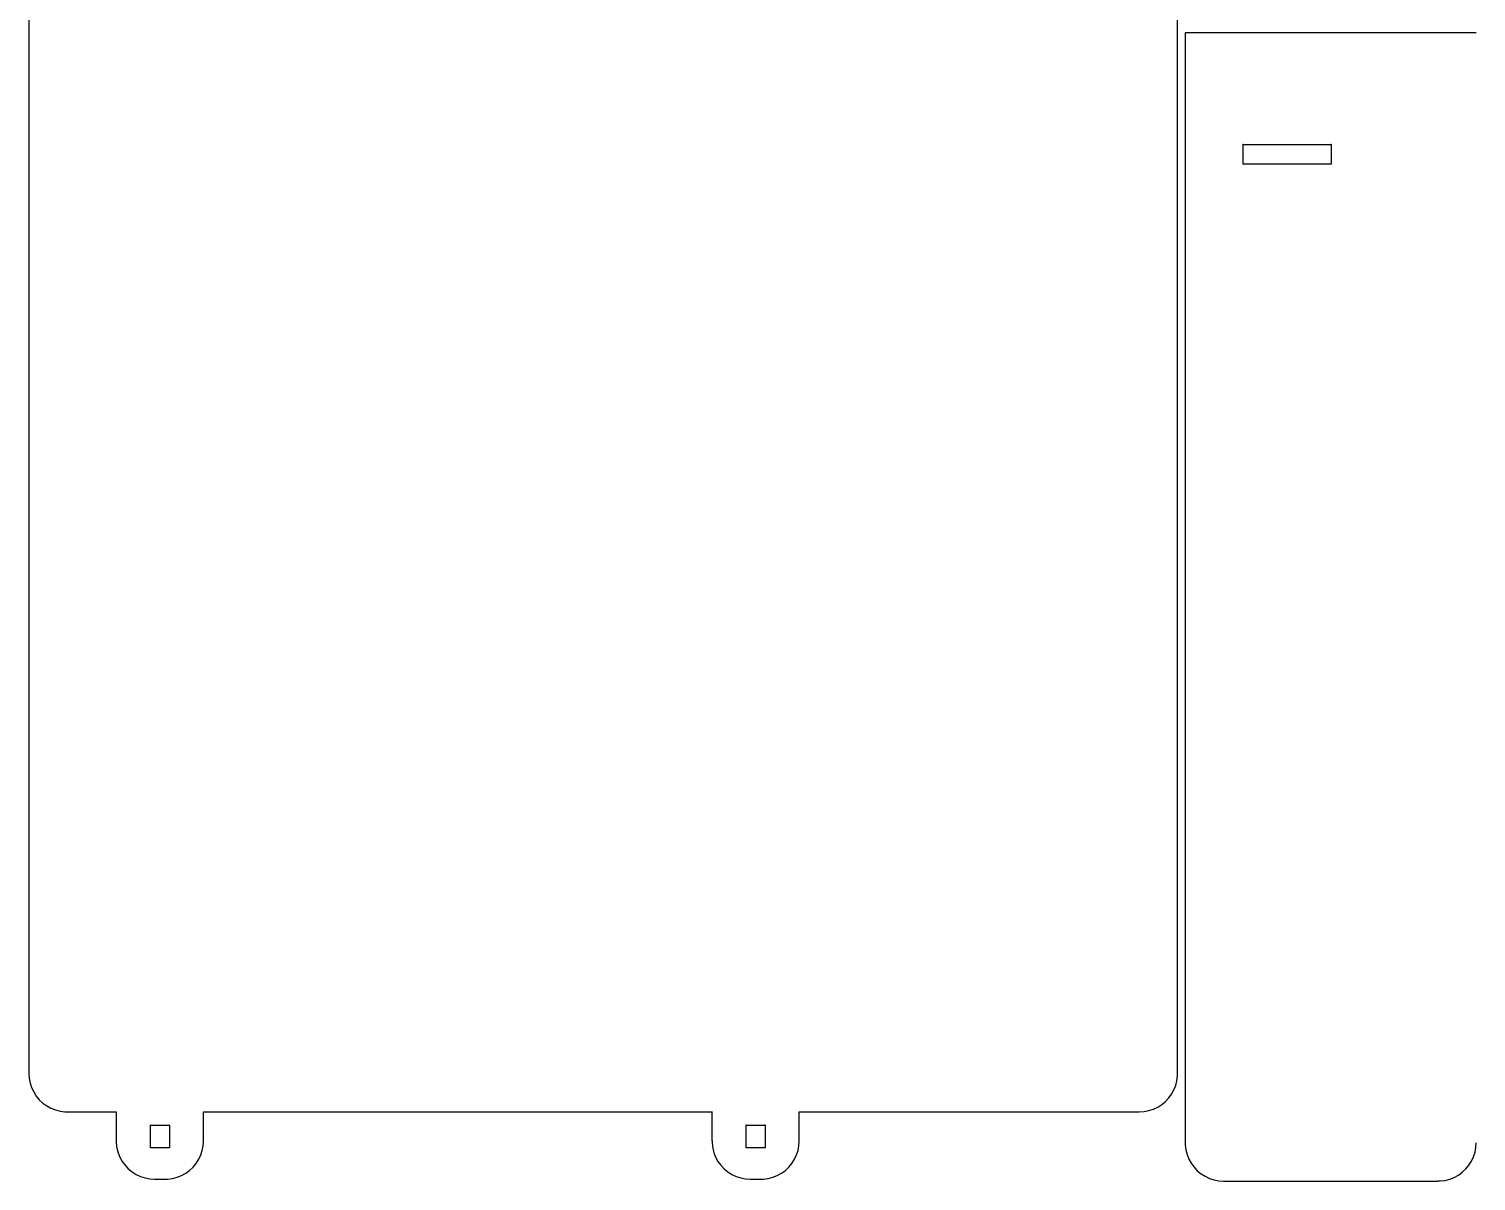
# Model space of a CAD drawing. Header units: metres. Extents: x 0 to 951, y 0 to 536.
# Drawn here: x 0 to 378, y 0 to 301 of the extents above; entities that cross this region are included whole.
import ezdxf

# ---------------------------------------------------------------- set-up
doc = ezdxf.new("R2010")
doc.units = ezdxf.units.M

msp = doc.modelspace()

# ---------------------------------------------------------------- linework, layer by layer
for p, q in [((0, 508.095), (0, 28.105)), ((300, 28.105), (300, 362.778)), ((312.005, 300), (302, 300)), ((302, 300), (302, 10.005)), ((378, 300), (312.005, 300)), ((312.005, 300), (312.005, 300)), ((317.085, 270.819), (317.086, 270.826)), ((317.085, 270.813), (317.085, 270.819)), ((317.085, 270.806), (317.085, 270.813)), ((317.086, 270.8), (317.085, 270.806)), ((317.086, 270.826), (317.088, 270.832)), ((317.088, 270.793), (317.086, 270.8)), ((317.088, 270.832), (317.091, 270.838)), ((317.091, 270.787), (317.088, 270.793)), ((317.091, 270.838), (317.095, 270.844)), ((317.095, 270.782), (317.091, 270.787)), ((317.095, 270.844), (317.099, 270.849)), ((317.099, 270.777), (317.095, 270.782)), ((317.099, 270.849), (317.1, 270.85)), ((317.1, 270.776), (317.099, 270.777)), ((317.1, 270.85), (317.104, 270.853)), ((317.1, 270.85), (317.1, 270.85)), ((317.1, 270.85), (317.1, 270.85)), ((317.1, 265.774), (317.1, 270.776)), ((317.104, 270.853), (317.109, 270.857)), ((317.109, 270.857), (317.115, 270.86)), ((317.115, 270.86), (317.121, 270.863)), ((317.121, 270.863), (317.127, 270.864)), ((317.127, 270.864), (317.134, 270.865)), ((317.134, 270.865), (317.141, 270.865)), ((317.141, 270.865), (317.147, 270.864)), ((317.147, 270.864), (317.153, 270.863)), ((317.153, 270.863), (317.16, 270.86)), ((317.16, 270.86), (317.165, 270.857)), ((317.165, 270.857), (317.171, 270.853)), ((317.171, 270.853), (317.174, 270.85)), ((317.174, 270.85), (340.026, 270.85)), ((340.026, 270.85), (340.027, 270.851)), ((340.027, 270.851), (340.032, 270.855)), ((340.032, 270.855), (340.037, 270.859)), ((340.037, 270.859), (340.043, 270.862)), ((340.043, 270.862), (340.05, 270.864)), ((340.05, 270.864), (340.056, 270.865)), ((340.056, 270.865), (340.063, 270.865)), ((340.063, 270.865), (340.069, 270.865)), ((340.069, 270.865), (340.076, 270.864)), ((340.076, 270.864), (340.082, 270.862)), ((340.082, 270.862), (340.088, 270.859)), ((340.088, 270.859), (340.094, 270.855)), ((340.094, 270.855), (340.099, 270.851)), ((340.099, 270.851), (340.1, 270.85)), ((340.1, 270.85), (340.1, 270.85)), ((340.1, 270.85), (340.1, 270.85)), ((340.1, 270.85), (340.103, 270.846)), ((340.103, 270.779), (340.1, 270.776)), ((340.1, 270.776), (340.1, 265.774)), ((340.103, 270.846), (340.107, 270.841)), ((340.107, 270.785), (340.103, 270.779)), ((340.107, 270.841), (340.11, 270.835)), ((340.11, 270.79), (340.107, 270.785)), ((340.11, 270.835), (340.113, 270.829)), ((340.113, 270.797), (340.11, 270.79)), ((340.113, 270.829), (340.114, 270.823)), ((340.114, 270.803), (340.113, 270.797)), ((340.114, 270.823), (340.115, 270.816)), ((340.115, 270.809), (340.114, 270.803)), ((340.115, 270.816), (340.115, 270.809)), ((317.085, 265.741), (317.086, 265.747)), ((317.085, 265.734), (317.085, 265.741)), ((317.086, 265.727), (317.085, 265.734)), ((317.086, 265.747), (317.087, 265.753)), ((317.087, 265.721), (317.086, 265.727)), ((317.087, 265.753), (317.09, 265.76)), ((317.09, 265.715), (317.087, 265.721)), ((317.09, 265.76), (317.093, 265.765)), ((317.093, 265.709), (317.09, 265.715)), ((317.093, 265.765), (317.097, 265.771)), ((317.097, 265.704), (317.093, 265.709)), ((317.097, 265.771), (317.1, 265.774)), ((317.1, 265.7), (317.097, 265.704)), ((317.101, 265.699), (317.1, 265.7)), ((317.1, 265.7), (317.1, 265.7)), ((317.1, 265.7), (317.1, 265.7)), ((317.106, 265.695), (317.101, 265.699)), ((317.112, 265.691), (317.106, 265.695)), ((317.118, 265.688), (317.112, 265.691)), ((317.124, 265.686), (317.118, 265.688)), ((317.131, 265.685), (317.124, 265.686)), ((317.137, 265.685), (317.131, 265.685)), ((317.144, 265.685), (317.137, 265.685)), ((317.15, 265.686), (317.144, 265.685)), ((317.157, 265.688), (317.15, 265.686)), ((317.163, 265.691), (317.157, 265.688)), ((317.168, 265.695), (317.163, 265.691)), ((317.173, 265.699), (317.168, 265.695)), ((317.174, 265.7), (317.173, 265.699)), ((340.026, 265.7), (317.174, 265.7)), ((340.029, 265.697), (340.026, 265.7)), ((340.035, 265.693), (340.029, 265.697)), ((340.04, 265.69), (340.035, 265.693)), ((340.047, 265.687), (340.04, 265.69)), ((340.053, 265.686), (340.047, 265.687)), ((340.059, 265.685), (340.053, 265.686)), ((340.066, 265.685), (340.059, 265.685)), ((340.073, 265.686), (340.066, 265.685)), ((340.079, 265.687), (340.073, 265.686)), ((340.085, 265.69), (340.079, 265.687)), ((340.091, 265.693), (340.085, 265.69)), ((340.096, 265.697), (340.091, 265.693)), ((340.1, 265.7), (340.096, 265.697)), ((340.1, 265.774), (340.101, 265.773)), ((340.101, 265.701), (340.1, 265.7)), ((340.1, 265.7), (340.1, 265.7)), ((340.1, 265.7), (340.1, 265.7)), ((340.101, 265.773), (340.105, 265.768)), ((340.105, 265.706), (340.101, 265.701)), ((340.105, 265.768), (340.109, 265.763)), ((340.109, 265.712), (340.105, 265.706)), ((340.109, 265.763), (340.112, 265.757)), ((340.112, 265.718), (340.109, 265.712)), ((340.112, 265.757), (340.114, 265.75)), ((340.114, 265.724), (340.112, 265.718)), ((340.114, 265.75), (340.115, 265.744)), ((340.115, 265.731), (340.114, 265.724)), ((340.115, 265.744), (340.115, 265.737)), ((340.115, 265.737), (340.115, 265.731)), ((0, 28.105), (0.00031, 28.105)), ((0.00031, 28.105), (0, 28.1)), ((0, 28.1), (0.07885, 26.8467)), ((0.07885, 26.8467), (0.31417, 25.6131)), ((299.823, 26.2262), (299.98, 27.4721)), ((299.98, 27.4721), (299.98, 28.105)), ((299.98, 28.105), (300, 28.105)), ((0.31417, 25.6131), (0.70224, 24.4188)), ((0.70224, 24.4188), (1.23693, 23.2825)), ((1.23693, 23.2825), (1.90983, 22.2221)), ((297.705, 21.7258), (298.443, 22.7417)), ((298.443, 22.7417), (299.048, 23.8422)), ((299.048, 23.8422), (299.511, 25.0098)), ((299.511, 25.0098), (299.823, 26.2262)), ((1.90983, 22.2221), (2.71031, 21.2545)), ((2.71031, 21.2545), (3.62576, 20.3949)), ((3.62576, 20.3949), (4.64173, 19.6567)), ((4.64173, 19.6567), (5.74221, 19.0517)), ((5.74221, 19.0517), (6.90983, 18.5894)), ((293.681, 18.8022), (294.818, 19.3369)), ((294.818, 19.3369), (295.878, 20.0098)), ((295.878, 20.0098), (296.845, 20.8103)), ((296.845, 20.8103), (297.705, 21.7258)), ((6.90983, 18.5894), (8.12619, 18.2771)), ((8.12619, 18.2771), (9.37209, 18.1197)), ((9.37209, 18.1197), (10.005, 18.1197)), ((10.005, 18.1197), (10.005, 18.1)), ((10.005, 18.1), (22.7257, 18.1)), ((22.7257, 18.1), (22.7292, 18.1033)), ((22.7292, 18.1033), (22.7346, 18.1072)), ((22.7346, 18.1072), (22.7404, 18.1104)), ((22.7404, 18.1104), (22.7465, 18.1128)), ((22.7465, 18.1128), (22.7529, 18.1145)), ((22.7529, 18.1145), (22.7595, 18.1153)), ((22.7595, 18.1153), (22.7661, 18.1153)), ((22.7661, 18.1153), (22.7726, 18.1145)), ((22.7726, 18.1145), (22.779, 18.1128)), ((22.779, 18.1128), (22.7852, 18.1104)), ((22.7852, 18.1104), (22.791, 18.1072)), ((22.791, 18.1072), (22.7963, 18.1033)), ((22.7963, 18.1033), (22.7999, 18.1)), ((22.7999, 18.1), (22.8, 18.1)), ((22.8, 18.1), (22.8, 18.0999)), ((22.8, 18.0999), (22.8012, 18.0988)), ((22.8012, 18.0268), (22.8, 18.0257)), ((22.8, 18.0257), (22.8, 10.505)), ((22.8012, 18.0988), (22.8054, 18.0937)), ((22.8054, 18.0318), (22.8012, 18.0268)), ((22.8054, 18.0937), (22.8089, 18.0881)), ((22.8089, 18.0374), (22.8054, 18.0318)), ((22.8089, 18.0881), (22.8117, 18.0822)), ((22.8117, 18.0434), (22.8089, 18.0374)), ((22.8117, 18.0822), (22.8138, 18.0759)), ((22.8138, 18.0497), (22.8117, 18.0434)), ((22.8138, 18.0759), (22.815, 18.0694)), ((22.815, 18.0562), (22.8138, 18.0497)), ((22.815, 18.0694), (22.8154, 18.0628)), ((22.8154, 18.0628), (22.815, 18.0562)), ((45.5847, 18.0661), (45.5855, 18.0726)), ((45.5847, 18.0595), (45.5847, 18.0661)), ((45.5855, 18.0529), (45.5847, 18.0595)), ((45.5855, 18.0726), (45.5872, 18.079)), ((45.5872, 18.0465), (45.5855, 18.0529)), ((45.5872, 18.079), (45.5896, 18.0852)), ((45.5896, 18.0404), (45.5872, 18.0465)), ((45.5896, 18.0852), (45.5928, 18.091)), ((45.5928, 18.0346), (45.5896, 18.0404)), ((45.5928, 18.091), (45.5967, 18.0963)), ((45.5967, 18.0292), (45.5928, 18.0346)), ((45.5967, 18.0963), (45.6, 18.0999)), ((45.6, 18.0257), (45.5967, 18.0292)), ((45.6, 18.0999), (45.6, 18.1)), ((45.6, 18.1), (45.6001, 18.1)), ((45.6, 10.505), (45.6, 18.0257)), ((45.6001, 18.1), (45.6012, 18.1012)), ((45.6012, 18.1012), (45.6063, 18.1054)), ((45.6063, 18.1054), (45.6119, 18.1089)), ((45.6119, 18.1089), (45.6178, 18.1117)), ((45.6178, 18.1117), (45.6241, 18.1138)), ((45.6241, 18.1138), (45.6306, 18.115)), ((45.6306, 18.115), (45.6372, 18.1154)), ((45.6372, 18.1154), (45.6438, 18.115)), ((45.6438, 18.115), (45.6503, 18.1138)), ((45.6503, 18.1138), (45.6566, 18.1117)), ((45.6566, 18.1117), (45.6626, 18.1089)), ((45.6626, 18.1089), (45.6682, 18.1054)), ((45.6682, 18.1054), (45.6732, 18.1012)), ((45.6732, 18.1012), (45.6743, 18.1)), ((45.6743, 18.1), (178.326, 18.1)), ((178.326, 18.1), (178.329, 18.1033)), ((178.329, 18.1033), (178.335, 18.1072)), ((178.335, 18.1072), (178.34, 18.1104)), ((178.34, 18.1104), (178.347, 18.1128)), ((178.347, 18.1128), (178.353, 18.1145)), ((178.353, 18.1145), (178.359, 18.1153)), ((178.359, 18.1153), (178.366, 18.1153)), ((178.366, 18.1153), (178.373, 18.1145)), ((178.373, 18.1145), (178.379, 18.1128)), ((178.379, 18.1128), (178.385, 18.1104)), ((178.385, 18.1104), (178.391, 18.1072)), ((178.391, 18.1072), (178.396, 18.1033)), ((178.396, 18.1033), (178.4, 18.1)), ((178.4, 18.1), (178.4, 18.1)), ((178.4, 18.1), (178.4, 18.0999)), ((178.4, 18.0999), (178.401, 18.0988)), ((178.401, 18.0268), (178.4, 18.0257)), ((178.4, 18.0257), (178.4, 10.505)), ((178.401, 18.0988), (178.405, 18.0937)), ((178.405, 18.0318), (178.401, 18.0268)), ((178.405, 18.0937), (178.409, 18.0881)), ((178.409, 18.0374), (178.405, 18.0318)), ((178.409, 18.0881), (178.412, 18.0822)), ((178.412, 18.0434), (178.409, 18.0374)), ((178.412, 18.0822), (178.414, 18.0759)), ((178.414, 18.0497), (178.412, 18.0434)), ((178.414, 18.0759), (178.415, 18.0694)), ((178.415, 18.0562), (178.414, 18.0497)), ((178.415, 18.0694), (178.415, 18.0628)), ((178.415, 18.0628), (178.415, 18.0562)), ((201.185, 18.0661), (201.186, 18.0726)), ((201.185, 18.0595), (201.185, 18.0661)), ((201.186, 18.0529), (201.185, 18.0595)), ((201.186, 18.0726), (201.187, 18.079)), ((201.187, 18.0465), (201.186, 18.0529)), ((201.187, 18.079), (201.19, 18.0852)), ((201.19, 18.0404), (201.187, 18.0465)), ((201.19, 18.0852), (201.193, 18.091)), ((201.193, 18.0346), (201.19, 18.0404)), ((201.193, 18.091), (201.197, 18.0963)), ((201.197, 18.0292), (201.193, 18.0346)), ((201.197, 18.0963), (201.2, 18.0999)), ((201.2, 18.0257), (201.197, 18.0292)), ((201.2, 18.1), (201.201, 18.1012)), ((201.2, 18.0999), (201.2, 18.1)), ((201.2, 18.1), (201.2, 18.1)), ((201.2, 10.505), (201.2, 18.0257)), ((201.201, 18.1012), (201.206, 18.1054)), ((201.206, 18.1054), (201.212, 18.1089)), ((201.212, 18.1089), (201.218, 18.1117)), ((201.218, 18.1117), (201.224, 18.1138)), ((201.224, 18.1138), (201.231, 18.115)), ((201.231, 18.115), (201.237, 18.1154)), ((201.237, 18.1154), (201.244, 18.115)), ((201.244, 18.115), (201.25, 18.1138)), ((201.25, 18.1138), (201.257, 18.1117)), ((201.257, 18.1117), (201.263, 18.1089)), ((201.263, 18.1089), (201.268, 18.1054)), ((201.268, 18.1054), (201.273, 18.1012)), ((201.273, 18.1012), (201.274, 18.1)), ((201.274, 18.1), (289.995, 18.1)), ((289.995, 18.1), (289.995, 18.1003)), ((289.995, 18.1003), (290, 18.1)), ((290, 18.1), (291.253, 18.1789)), ((291.253, 18.1789), (292.487, 18.4142)), ((292.487, 18.4142), (293.681, 18.8022)), ((31.7096, 14.6028), (31.71, 14.6094)), ((31.71, 14.5962), (31.7096, 14.6028)), ((31.71, 14.6094), (31.7112, 14.6159)), ((31.7112, 14.5897), (31.71, 14.5962)), ((31.7112, 14.6159), (31.7133, 14.6222)), ((31.7133, 14.5834), (31.7112, 14.5897)), ((31.7133, 14.6222), (31.7161, 14.6281)), ((31.7161, 14.5774), (31.7133, 14.5834)), ((31.7161, 14.6281), (31.7196, 14.6337)), ((31.7196, 14.5718), (31.7161, 14.5774)), ((31.7196, 14.6337), (31.7238, 14.6388)), ((31.7238, 14.5668), (31.7196, 14.5718)), ((31.7238, 14.6388), (31.725, 14.6399)), ((31.725, 14.5657), (31.7238, 14.5668)), ((31.725, 14.6399), (31.725, 14.64)), ((31.725, 14.64), (31.7251, 14.64)), ((31.725, 8.77432), (31.725, 14.5657)), ((31.7251, 14.64), (31.7287, 14.6433)), ((31.7287, 14.6433), (31.734, 14.6472)), ((31.734, 14.6472), (31.7398, 14.6504)), ((31.7398, 14.6504), (31.746, 14.6528)), ((31.746, 14.6528), (31.7524, 14.6545)), ((31.7524, 14.6545), (31.7589, 14.6553)), ((31.7589, 14.6553), (31.7655, 14.6553)), ((31.7655, 14.6553), (31.7721, 14.6545)), ((31.7721, 14.6545), (31.7785, 14.6528)), ((31.7785, 14.6528), (31.7846, 14.6504)), ((31.7846, 14.6504), (31.7904, 14.6472)), ((31.7904, 14.6472), (31.7958, 14.6433)), ((31.7958, 14.6433), (31.7993, 14.64)), ((31.7993, 14.64), (36.6007, 14.64)), ((36.6007, 14.64), (36.6018, 14.6412)), ((36.6018, 14.6412), (36.6068, 14.6454)), ((36.6068, 14.6454), (36.6124, 14.6489)), ((36.6124, 14.6489), (36.6184, 14.6517)), ((36.6184, 14.6517), (36.6247, 14.6538)), ((36.6247, 14.6538), (36.6312, 14.655)), ((36.6312, 14.655), (36.6378, 14.6554)), ((36.6378, 14.6554), (36.6444, 14.655)), ((36.6444, 14.655), (36.6509, 14.6538)), ((36.6509, 14.6538), (36.6572, 14.6517)), ((36.6572, 14.6517), (36.6631, 14.6489)), ((36.6631, 14.6489), (36.6687, 14.6454)), ((36.6687, 14.6454), (36.6738, 14.6412)), ((36.6738, 14.6412), (36.6749, 14.64)), ((36.6749, 14.64), (36.675, 14.64)), ((36.675, 14.64), (36.675, 14.6399)), ((36.675, 14.6399), (36.6783, 14.6363)), ((36.6783, 14.5692), (36.675, 14.5657)), ((36.675, 14.5657), (36.675, 8.77433)), ((36.6783, 14.6363), (36.6822, 14.631)), ((36.6822, 14.5746), (36.6783, 14.5692)), ((36.6822, 14.631), (36.6854, 14.6252)), ((36.6854, 14.5804), (36.6822, 14.5746)), ((36.6854, 14.6252), (36.6878, 14.619)), ((36.6878, 14.5865), (36.6854, 14.5804)), ((36.6878, 14.619), (36.6895, 14.6126)), ((36.6895, 14.5929), (36.6878, 14.5865)), ((36.6895, 14.6126), (36.6903, 14.6061)), ((36.6903, 14.5995), (36.6895, 14.5929)), ((36.6903, 14.6061), (36.6903, 14.5995)), ((187.31, 14.6094), (187.311, 14.6159)), ((187.31, 14.6028), (187.31, 14.6094)), ((187.31, 14.5962), (187.31, 14.6028)), ((187.311, 14.5897), (187.31, 14.5962)), ((187.311, 14.6159), (187.313, 14.6222)), ((187.313, 14.5834), (187.311, 14.5897)), ((187.313, 14.6222), (187.316, 14.6281)), ((187.316, 14.5774), (187.313, 14.5834)), ((187.316, 14.6281), (187.32, 14.6337)), ((187.32, 14.5718), (187.316, 14.5774)), ((187.32, 14.6337), (187.324, 14.6388)), ((187.324, 14.5668), (187.32, 14.5718)), ((187.324, 14.6388), (187.325, 14.6399)), ((187.325, 14.5657), (187.324, 14.5668)), ((187.325, 14.64), (187.329, 14.6433)), ((187.325, 14.6399), (187.325, 14.64)), ((187.325, 14.64), (187.325, 14.64)), ((187.325, 8.77432), (187.325, 14.5657)), ((187.329, 14.6433), (187.334, 14.6472)), ((187.334, 14.6472), (187.34, 14.6504)), ((187.34, 14.6504), (187.346, 14.6528)), ((187.346, 14.6528), (187.352, 14.6545)), ((187.352, 14.6545), (187.359, 14.6553)), ((187.359, 14.6553), (187.366, 14.6553)), ((187.366, 14.6553), (187.372, 14.6545)), ((187.372, 14.6545), (187.378, 14.6528)), ((187.378, 14.6528), (187.385, 14.6504)), ((187.385, 14.6504), (187.39, 14.6472)), ((187.39, 14.6472), (187.396, 14.6433)), ((187.396, 14.6433), (187.399, 14.64)), ((187.399, 14.64), (192.201, 14.64)), ((192.201, 14.64), (192.202, 14.6412)), ((192.202, 14.6412), (192.207, 14.6454)), ((192.207, 14.6454), (192.212, 14.6489)), ((192.212, 14.6489), (192.218, 14.6517)), ((192.218, 14.6517), (192.225, 14.6538)), ((192.225, 14.6538), (192.231, 14.655)), ((192.231, 14.655), (192.238, 14.6554)), ((192.238, 14.6554), (192.244, 14.655)), ((192.244, 14.655), (192.251, 14.6538)), ((192.251, 14.6538), (192.257, 14.6517)), ((192.257, 14.6517), (192.263, 14.6489)), ((192.263, 14.6489), (192.269, 14.6454)), ((192.269, 14.6454), (192.274, 14.6412)), ((192.274, 14.6412), (192.275, 14.64)), ((192.275, 14.64), (192.275, 14.64)), ((192.275, 14.64), (192.275, 14.6399)), ((192.275, 14.6399), (192.278, 14.6363)), ((192.278, 14.5692), (192.275, 14.5657)), ((192.275, 14.5657), (192.275, 8.77433)), ((192.278, 14.6363), (192.282, 14.631)), ((192.282, 14.5746), (192.278, 14.5692)), ((192.282, 14.631), (192.285, 14.6252)), ((192.285, 14.5804), (192.282, 14.5746)), ((192.285, 14.6252), (192.288, 14.619)), ((192.288, 14.5865), (192.285, 14.5804)), ((192.288, 14.619), (192.289, 14.6126)), ((192.289, 14.5929), (192.288, 14.5865)), ((192.289, 14.6126), (192.29, 14.6061)), ((192.29, 14.5995), (192.289, 14.5929)), ((192.29, 14.6061), (192.29, 14.5995)), ((22.8, 10.505), (22.8197, 10.505)), ((22.8197, 10.505), (22.8197, 9.87209)), ((22.8197, 9.87209), (22.9771, 8.62619)), ((22.9771, 8.62619), (23.2894, 7.40983)), ((31.7097, 8.74052), (31.7105, 8.74708)), ((31.7097, 8.73391), (31.7097, 8.74052)), ((31.7105, 8.72735), (31.7097, 8.73391)), ((31.7105, 8.74708), (31.7122, 8.75348)), ((31.7122, 8.72095), (31.7105, 8.72735)), ((31.7122, 8.75348), (31.7146, 8.75963)), ((31.7146, 8.71481), (31.7122, 8.72095)), ((31.7146, 8.75963), (31.7178, 8.76542)), ((31.7178, 8.70902), (31.7146, 8.71481)), ((31.7178, 8.76542), (31.7217, 8.77076)), ((31.7217, 8.70367), (31.7178, 8.70902)), ((31.7217, 8.77076), (31.725, 8.77432)), ((31.725, 8.70011), (31.7217, 8.70367)), ((31.725, 8.7), (31.725, 8.70011)), ((31.7251, 8.7), (31.725, 8.7)), ((31.7262, 8.69885), (31.7251, 8.7)), ((31.7313, 8.69464), (31.7262, 8.69885)), ((31.7369, 8.6911), (31.7313, 8.69464)), ((31.7428, 8.68828), (31.7369, 8.6911)), ((31.7491, 8.68624), (31.7428, 8.68828)), ((31.7556, 8.685), (31.7491, 8.68624)), ((31.7622, 8.68459), (31.7556, 8.685)), ((31.7688, 8.685), (31.7622, 8.68459)), ((31.7753, 8.68624), (31.7688, 8.685)), ((31.7816, 8.68828), (31.7753, 8.68624)), ((31.7876, 8.6911), (31.7816, 8.68828)), ((31.7932, 8.69464), (31.7876, 8.6911)), ((31.7982, 8.69885), (31.7932, 8.69464)), ((31.7993, 8.7), (31.7982, 8.69885)), ((36.6007, 8.7), (31.7993, 8.7)), ((36.6042, 8.69666), (36.6007, 8.7)), ((36.6096, 8.69278), (36.6042, 8.69666)), ((36.6154, 8.68959), (36.6096, 8.69278)), ((36.6215, 8.68716), (36.6154, 8.68959)), ((36.6279, 8.68552), (36.6215, 8.68716)), ((36.6345, 8.68469), (36.6279, 8.68552)), ((36.6411, 8.68469), (36.6345, 8.68469)), ((36.6476, 8.68552), (36.6411, 8.68469)), ((36.654, 8.68716), (36.6476, 8.68552)), ((36.6602, 8.68959), (36.654, 8.68716)), ((36.666, 8.69278), (36.6602, 8.68959)), ((36.6713, 8.69666), (36.666, 8.69278)), ((36.6749, 8.7), (36.6713, 8.69666)), ((36.675, 8.7), (36.6749, 8.7)), ((36.675, 8.77433), (36.6761, 8.77325)), ((36.6761, 8.70119), (36.675, 8.70011)), ((36.675, 8.70011), (36.675, 8.7)), ((36.6761, 8.77325), (36.6804, 8.76815)), ((36.6804, 8.70628), (36.6761, 8.70119)), ((36.6804, 8.76815), (36.6839, 8.76257)), ((36.6839, 8.71186), (36.6804, 8.70628)), ((36.6839, 8.76257), (36.6867, 8.75659)), ((36.6867, 8.71784), (36.6839, 8.71186)), ((36.6867, 8.75659), (36.6888, 8.75031)), ((36.6888, 8.72413), (36.6867, 8.71784)), ((36.6888, 8.75031), (36.69, 8.74381)), ((36.69, 8.73062), (36.6888, 8.72413)), ((36.69, 8.74381), (36.6904, 8.73722)), ((36.6904, 8.73722), (36.69, 8.73062)), ((44.8978, 6.81875), (45.2858, 8.0131)), ((45.2858, 8.0131), (45.5211, 9.24667)), ((45.5211, 9.24667), (45.6, 10.5)), ((45.6, 10.5), (45.5997, 10.505)), ((45.5997, 10.505), (45.6, 10.505)), ((45.6, 10.5), (45.6, 10.5)), ((178.4, 10.505), (178.42, 10.505)), ((178.42, 10.505), (178.42, 9.87209)), ((178.42, 9.87209), (178.577, 8.62619)), ((178.577, 8.62619), (178.889, 7.40983)), ((187.31, 8.74052), (187.311, 8.74708)), ((187.31, 8.73391), (187.31, 8.74052)), ((187.311, 8.72735), (187.31, 8.73391)), ((187.311, 8.74708), (187.312, 8.75348)), ((187.312, 8.72095), (187.311, 8.72735)), ((187.312, 8.75348), (187.315, 8.75963)), ((187.315, 8.71481), (187.312, 8.72095)), ((187.315, 8.75963), (187.318, 8.76542)), ((187.318, 8.70902), (187.315, 8.71481)), ((187.318, 8.76542), (187.322, 8.77076)), ((187.322, 8.70367), (187.318, 8.70902)), ((187.322, 8.77076), (187.325, 8.77432)), ((187.325, 8.70011), (187.322, 8.70367)), ((187.325, 8.7), (187.325, 8.70011)), ((187.326, 8.69885), (187.325, 8.7)), ((187.325, 8.7), (187.325, 8.7)), ((187.331, 8.69464), (187.326, 8.69885)), ((187.337, 8.6911), (187.331, 8.69464)), ((187.343, 8.68828), (187.337, 8.6911)), ((187.349, 8.68624), (187.343, 8.68828)), ((187.356, 8.685), (187.349, 8.68624)), ((187.362, 8.68459), (187.356, 8.685)), ((187.369, 8.685), (187.362, 8.68459)), ((187.375, 8.68624), (187.369, 8.685)), ((187.382, 8.68828), (187.375, 8.68624)), ((187.388, 8.6911), (187.382, 8.68828)), ((187.393, 8.69464), (187.388, 8.6911)), ((187.398, 8.69885), (187.393, 8.69464)), ((187.399, 8.7), (187.398, 8.69885)), ((192.201, 8.7), (187.399, 8.7)), ((192.204, 8.69666), (192.201, 8.7)), ((192.21, 8.69278), (192.204, 8.69666)), ((192.215, 8.68959), (192.21, 8.69278)), ((192.222, 8.68716), (192.215, 8.68959)), ((192.228, 8.68552), (192.222, 8.68716)), ((192.234, 8.68469), (192.228, 8.68552)), ((192.241, 8.68469), (192.234, 8.68469)), ((192.248, 8.68552), (192.241, 8.68469)), ((192.254, 8.68716), (192.248, 8.68552)), ((192.26, 8.68959), (192.254, 8.68716)), ((192.266, 8.69278), (192.26, 8.68959)), ((192.271, 8.69666), (192.266, 8.69278)), ((192.275, 8.7), (192.271, 8.69666)), ((192.275, 8.77433), (192.276, 8.77325)), ((192.276, 8.70119), (192.275, 8.70011)), ((192.275, 8.70011), (192.275, 8.7)), ((192.275, 8.7), (192.275, 8.7)), ((192.276, 8.77325), (192.28, 8.76815)), ((192.28, 8.70628), (192.276, 8.70119)), ((192.28, 8.76815), (192.284, 8.76257)), ((192.284, 8.71186), (192.28, 8.70628)), ((192.284, 8.76257), (192.287, 8.75659)), ((192.287, 8.71784), (192.284, 8.71186)), ((192.287, 8.75659), (192.289, 8.75031)), ((192.289, 8.72413), (192.287, 8.71784)), ((192.289, 8.75031), (192.29, 8.74381)), ((192.29, 8.73062), (192.289, 8.72413)), ((192.29, 8.74381), (192.29, 8.73722)), ((192.29, 8.73722), (192.29, 8.73062)), ((200.498, 6.81875), (200.886, 8.0131)), ((200.886, 8.0131), (201.121, 9.24667)), ((201.121, 9.24667), (201.2, 10.5)), ((201.2, 10.5), (201.2, 10.505)), ((201.2, 10.505), (201.2, 10.505)), ((201.2, 10.5), (201.2, 10.5)), ((302, 10.005), (302.02, 10.005)), ((302.02, 10.005), (302.02, 9.37209)), ((302.02, 9.37209), (302.177, 8.12619)), ((302.177, 8.12619), (302.489, 6.90983)), ((377.686, 7.5131), (377.921, 8.74667)), ((377.921, 8.74667), (378, 10)), ((23.2894, 7.40983), (23.7517, 6.24221)), ((23.7517, 6.24221), (24.3567, 5.14173)), ((24.3567, 5.14173), (25.0949, 4.12576)), ((25.0949, 4.12576), (25.9545, 3.21031)), ((42.8897, 3.65453), (43.6902, 4.62215)), ((43.6902, 4.62215), (44.3631, 5.68246)), ((44.3631, 5.68246), (44.8978, 6.81875)), ((178.889, 7.40983), (179.352, 6.24221)), ((179.352, 6.24221), (179.957, 5.14173)), ((179.957, 5.14173), (180.695, 4.12576)), ((180.695, 4.12576), (181.555, 3.21031)), ((198.49, 3.65453), (199.29, 4.62215)), ((199.29, 4.62215), (199.963, 5.68246)), ((199.963, 5.68246), (200.498, 6.81875)), ((302.489, 6.90983), (302.952, 5.74221)), ((302.952, 5.74221), (303.557, 4.64173)), ((303.557, 4.64173), (304.295, 3.62576)), ((375.29, 3.15453), (376.09, 4.12215)), ((376.09, 4.12215), (376.763, 5.18246)), ((376.763, 5.18246), (377.298, 6.31875)), ((377.298, 6.31875), (377.686, 7.5131)), ((25.9545, 3.21031), (26.9221, 2.40983)), ((26.9221, 2.40983), (27.9825, 1.73693)), ((27.9825, 1.73693), (29.1188, 1.20224)), ((29.1188, 1.20224), (30.3131, 0.81417)), ((30.3131, 0.81417), (31.5467, 0.57885)), ((31.5467, 0.57885), (32.8, 0.5)), ((32.8, 0.5), (32.805, 0.50031)), ((32.8, 0.5), (32.8, 0.5)), ((32.805, 0.50031), (32.805, 0.5)), ((32.805, 0.5), (35.595, 0.5)), ((35.595, 0.5), (35.595, 0.51973)), ((35.595, 0.51973), (36.2279, 0.51973)), ((36.2279, 0.51973), (37.4738, 0.67713)), ((37.4738, 0.67713), (38.6902, 0.98943)), ((38.6902, 0.98943), (39.8578, 1.45173)), ((39.8578, 1.45173), (40.9583, 2.05672)), ((40.9583, 2.05672), (41.9742, 2.79487)), ((41.9742, 2.79487), (42.8897, 3.65453)), ((181.555, 3.21031), (182.522, 2.40983)), ((182.522, 2.40983), (183.582, 1.73693)), ((183.582, 1.73693), (184.719, 1.20224)), ((184.719, 1.20224), (185.913, 0.81417)), ((185.913, 0.81417), (187.147, 0.57885)), ((187.147, 0.57885), (188.4, 0.5)), ((188.4, 0.5), (188.405, 0.50031)), ((188.4, 0.5), (188.4, 0.5)), ((188.405, 0.50031), (188.405, 0.5)), ((188.405, 0.5), (191.195, 0.5)), ((191.195, 0.5), (191.195, 0.51973)), ((191.195, 0.51973), (191.828, 0.51973)), ((191.828, 0.51973), (193.074, 0.67713)), ((193.074, 0.67713), (194.29, 0.98943)), ((194.29, 0.98943), (195.458, 1.45173)), ((195.458, 1.45173), (196.558, 2.05672)), ((196.558, 2.05672), (197.574, 2.79487)), ((197.574, 2.79487), (198.49, 3.65453)), ((304.295, 3.62576), (305.155, 2.71031)), ((305.155, 2.71031), (306.122, 1.90983)), ((306.122, 1.90983), (307.182, 1.23693)), ((307.182, 1.23693), (308.319, 0.70224)), ((308.319, 0.70224), (309.513, 0.31417)), ((309.513, 0.31417), (310.747, 0.07885)), ((310.747, 0.07885), (312, 0)), ((312, 0), (312.005, 0.00031)), ((312, 0), (312, 0)), ((312.005, 0.00031), (312.005, 0)), ((312.005, 0), (367.995, 0)), ((367.995, 0), (367.995, 0.01973)), ((367.995, 0.01973), (368.628, 0.01973)), ((368.628, 0.01973), (369.874, 0.17713)), ((369.874, 0.17713), (371.09, 0.48944)), ((371.09, 0.48944), (372.258, 0.95173)), ((372.258, 0.95173), (373.358, 1.55672)), ((373.358, 1.55672), (374.374, 2.29487)), ((374.374, 2.29487), (375.29, 3.15453))]:
    msp.add_line(p, q)

doc.saveas('drawing.dxf')
